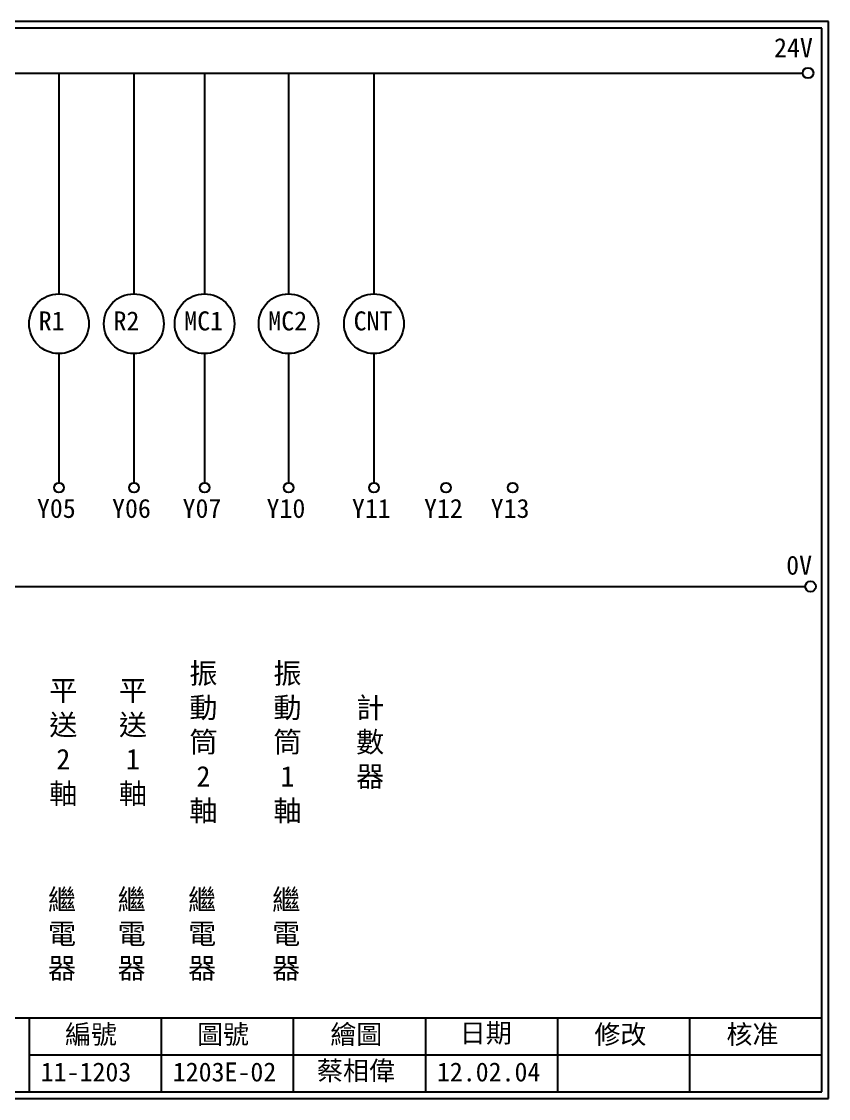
# Model space of a CAD drawing. Extents: x 926 to 1213, y 3 to 207.
# Drawn here: x 1060 to 1212.7, y 3 to 207 of the extents above; entities that cross this region are included whole.
import ezdxf

# ---------------------------------------------------------------- set-up
doc = ezdxf.new("R2010")
doc.units = 0
doc.layers.get('0').update_dxf_attribs({"linetype": 'CONTINUOUS'})
doc.layers.add('圖框層', color=7, linetype='CONTINUOUS')
doc.layers.add('標尺寸層', color=3, linetype='CONTINUOUS')
doc.styles.add('CNS', font='romanc.shx', dxfattribs={"bigfont": 'chineset.shx'})
doc.styles.add('STSL', font='KAIU.TTF')

msp = doc.modelspace()

# ---------------------------------------------------------------- linework, layer by layer
for centre in [(1208.88, 197.22), (1209.36, 99.96)]:
    msp.add_circle(centre, 1)
at = {"layer": '圖框層', "color": 7}
for p, q in [((1212.74, 206.97), (925.74, 206.97)), ((1212.74, 3), (1212.74, 206.97)), ((1211.49, 205.72), (926.99, 205.72)), ((1211.49, 4.25), (1211.49, 205.72)), ((926.99, 18.25), (1211.49, 18.25)), ((1061.49, 4.25), (1061.49, 18.25)), ((1086.49, 4.25), (1086.49, 18.25)), ((1111.49, 4.25), (1111.49, 18.25)), ((1136.49, 4.25), (1136.49, 18.25)), ((1161.49, 4.25), (1161.49, 18.25)), ((1186.49, 4.25), (1186.49, 18.25)), ((1061.49, 11.25), (1211.49, 11.25)), ((926.99, 4.25), (1211.49, 4.25)), ((925.74, 3), (1212.74, 3))]:
    msp.add_line(p, q, dxfattribs=at)
at = {"layer": '標尺寸層', "color": 7}
for p, q in [((930.28, 197.22), (1207.88, 197.22)), ((1067.06, 197.22), (1067.06, 155.39)), ((1081.23, 197.22), (1081.23, 155.39)), ((1094.63, 197.22), (1094.63, 155.39)), ((1110.53, 197.22), (1110.53, 155.39)), ((1126.69, 197.22), (1126.69, 155.39)), ((1067.06, 144.07), (1067.06, 119.62)), ((1081.23, 144.07), (1081.23, 119.62)), ((1094.63, 144.07), (1094.63, 119.62)), ((1110.53, 144.07), (1110.53, 119.62)), ((1126.69, 144.07), (1126.69, 119.62)), ((930.49, 99.96), (1208.36, 99.96))]:
    msp.add_line(p, q, dxfattribs=at)
for centre, radius in [((1067.06, 149.73), 5.66), ((1081.23, 149.73), 5.66), ((1094.63, 149.73), 5.66), ((1110.53, 149.73), 5.66), ((1126.69, 149.73), 5.66), ((1067.06, 118.7), 0.92), ((1081.28, 118.7), 0.92), ((1094.63, 118.7), 0.92), ((1110.53, 118.7), 0.92), ((1126.69, 118.7), 0.92), ((1140.35, 118.7), 0.92), ((1152.96, 118.7), 0.92)]:
    msp.add_circle(centre, radius, dxfattribs=at)

# ---------------------------------------------------------------- texts
at = {"layer": '圖框層', "color": 4, "style": 'STSL'}
for s, p in [('24V', (1202.44, 200.22)), ('R1', (1063.22, 148.47)), ('R2', (1077.39, 148.47)), ('MC1', (1090.78, 148.47)), ('MC2', (1106.69, 148.47)), ('CNT', (1122.84, 148.47)), ('Y05', (1062.89, 112.96)), ('Y06', (1077.11, 112.96)), ('Y07', (1090.46, 112.96)), ('Y10', (1106.36, 112.96)), ('Y11', (1122.52, 112.96)), ('Y12', (1136.18, 112.96)), ('Y13', (1148.79, 112.96)), ('0V', (1204.74, 102.2)), ('編號', (1068.21, 13.34)), ('圖號', (1093.21, 13.34)), ('繪圖', (1118.44, 13.34)), ('日期', (1142.96, 13.59)), ('修改', (1168.44, 13.34)), ('核准', (1193.44, 13.34)), ('蔡相偉', (1115.93, 6.47)), ('11-1203', (1063.61, 6.22)), ('1203E-02', (1088.61, 6.22)), ('12.02.04', (1138.61, 6.22))]:
    msp.add_text(s, height=3.6, dxfattribs=at).set_placement(p)
at = {"layer": '標尺寸層', "color": 7, "char_height": 3.9, "attachment_point": 5, "style": 'CNS'}
for s, insert, width in [('{\\fDFKai-SB|b0|i0|c136|p65;振動筒2軸}', (1094.41, 70.3), 2.8481), ('{\\fDFKai-SB|b0|i0|c136|p65;振動筒1軸}', (1110.32, 70.3), 2.8481), ('{\\fDFKai-SB|b0|i0|c136|p65;平送2軸}', (1067.88, 70.3), 2.8481), ('{\\fDFKai-SB|b0|i0|c136|p65;平送1軸}', (1081.07, 70.3), 2.8481), ('{\\fDFKai-SB|b0|i0|c136|p65;計數器}', (1125.98, 70.3), 2.8481), ('{\\fDFKai-SB|b0|i0|c136|p65;繼電器}', (1067.64, 33.97), 8.6627), ('{\\fDFKai-SB|b0|i0|c136|p65;繼電器}', (1080.83, 33.97), 8.6627), ('{\\fDFKai-SB|b0|i0|c136|p65;繼電器}', (1094.17, 33.97), 8.6627), ('{\\fDFKai-SB|b0|i0|c136|p65;繼電器}', (1110.08, 33.97), 8.6627)]:
    msp.add_mtext(s, dxfattribs=dict(at, insert=insert, width=width))

doc.saveas('drawing.dxf')
